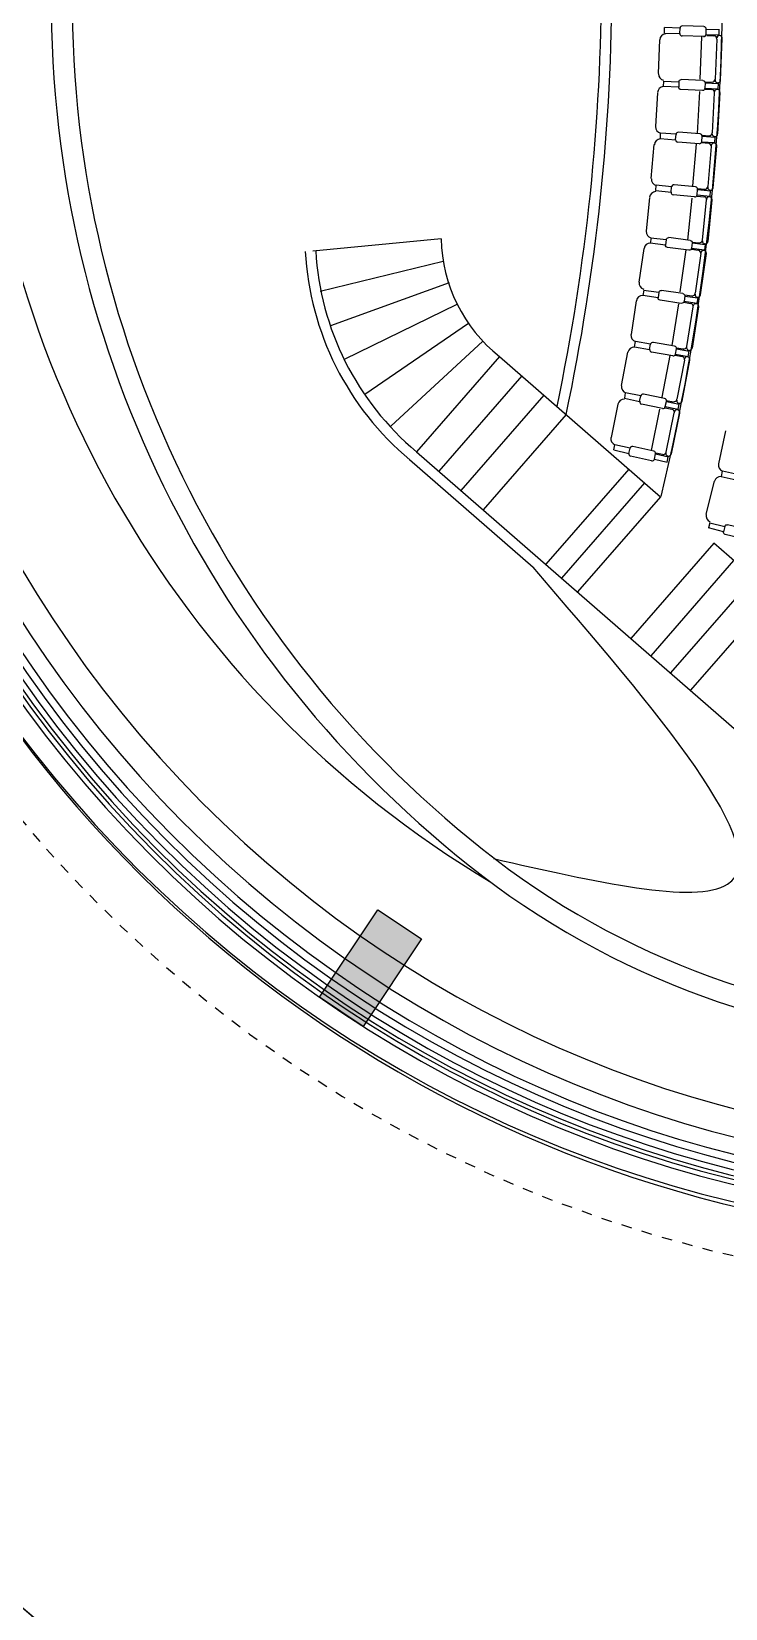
# Model space of a CAD drawing. Header units: millimetres. Extents: x 261 to 423, y 98 to 222.
# Drawn here: x 359.97 to 366.56, y 153.32 to 168.3 of the extents above; entities that cross this region are included whole.
import ezdxf

# ---------------------------------------------------------------- set-up
doc = ezdxf.new("R2010")
doc.units = ezdxf.units.MM
doc.linetypes.add('ACAD_ISO04W100', pattern=[30, 24, -3, 0, -3])
doc.linetypes.add('HIDDEN2', pattern=[0.1875, 0.125, -0.0625])
for name, color, linetype in [('COLUMNAS', 5, 'Continuous'), ('Ejes', 1, 'ACAD_ISO04W100'), ('Escaleras', 4, 'Continuous'), ('MUEBLES', 8, 'Continuous'), ('Muro-Alto', 6, 'Continuous')]:
    doc.layers.add(name, color=color, linetype=linetype)

# ---------------------------------------------------------------- blocks, each defined once
blk = doc.blocks.new('brazo')
for p, q in [((343.152, 185.795), (343.027, 185.797)), ((343.029, 185.848), (343.028, 185.797)), ((343.153, 185.846), (343.029, 185.848)), ((343.153, 185.846), (343.152, 185.795)), ((343.174, 185.772), (343.378, 185.769)), ((343.175, 185.867), (343.38, 185.864)), ((343.402, 185.842), (343.401, 185.79)), ((343.401, 185.79), (343.548, 185.788)), ((343.548, 185.839), (343.402, 185.842)), ((343.547, 185.839), (343.548, 185.788))]:
    blk.add_line(p, q)
for centre, start, end in [((343.174, 185.794), 179.0098, 269.0098), ((343.175, 185.845), 89.0098, 179.0098), ((343.379, 185.791), 269.0098, 359.0098), ((343.38, 185.842), 359.0098, 89.0098)]:
    blk.add_arc(centre, 0.0219, start, end)

msp = doc.modelspace()

# ---------------------------------------------------------------- hatches: boundary and pattern name
at = {"layer": 'COLUMNAS', "linetype": 'HIDDEN2'}
h = msp.add_hatch(color=256, dxfattribs=at)
h.paths.add_polyline_path([(359.321, 165.076), (358.375, 164.752), (358.213, 165.225), (359.159, 165.549)])
h.paths.add_polyline_path([(363.676, 159.683), (363.122, 158.851), (362.706, 159.128), (363.26, 159.96)])

# ---------------------------------------------------------------- linework, layer by layer
for points in [[(364.833, 150.131, -0.642444), (364.853, 187.502), (364.792, 188.493, 0.72177), (364.766, 149.141)], [(380.088, 181.859), (376.942, 178.22, 2.112171), (377.151, 159.657), (380.266, 156.095, -0.234719), (364.811, 150.168, -0.644366), (364.854, 187.485, -0.225992), (380.088, 181.859)]]:
    msp.add_lwpolyline(points, format="xyb", close=True)
at = {"color": 1}
for points in [[(373.767, 177.374, 0.3298), (364.383, 177.431, 0.242623), (360.159, 168.808, 0.242623), (364.383, 160.184, 0.3298), (373.767, 160.241)], [(373.765, 177.124, 0.335126), (364.502, 177.27, 0.242708), (360.359, 168.808, 0.242708), (364.502, 160.345, 0.329847), (373.649, 160.403)]]:
    msp.add_lwpolyline(points, format="xyb", dxfattribs=at)
at = {"linetype": 'HIDDEN2', "ltscale": 0.1}
msp.add_arc((369.442, 168.853), 12.5, 21.8758, 337.4862, dxfattribs=at)
for radius in [11.752, 11.717, 11.663, 11.593, 11.521, 11.361, 11.101]:
    msp.add_arc((369.459, 168.808), radius, 45.5827, 314.4173)
at = {"color": 2}
msp.add_arc((369.459, 168.808), 10, 120.8301, 239.1699, dxfattribs=at)
at = {"layer": 'COLUMNAS'}
msp.add_lwpolyline([(363.676, 159.683), (363.122, 158.851), (362.706, 159.128), (363.26, 159.96)], close=True, dxfattribs=at)
at = {"layer": 'Ejes', "ltscale": 0.25}
for centre, radius in [((366.578, 168.808), 27.259), ((366.583, 168.806), 19.259)]:
    msp.add_arc(centre, radius, 266.1772, 93.7746, dxfattribs=at)
at = {"layer": 'Escaleras'}
for p, q in [((363.863, 166.333), (362.643, 166.217)), ((362.711, 165.835), (363.882, 166.122)), ((363.937, 165.915), (362.809, 165.506)), ((362.944, 165.191), (364.013, 165.714)), ((364.121, 165.528), (363.137, 164.853)), ((363.382, 164.552), (364.256, 165.36)), ((364.416, 165.216), (363.627, 164.311)), ((364.416, 165.216), (365.945, 163.883)), ((364.627, 165.032), (363.838, 164.127)), ((364.838, 164.848), (364.049, 163.943)), ((365.049, 164.664), (364.261, 163.759)), ((363.562, 164.236), (364.734, 163.214)), ((363.627, 164.311), (368.933, 159.687)), ((365.643, 164.146), (364.855, 163.242)), ((365.794, 164.015), (365.006, 163.11)), ((365.945, 163.883), (365.156, 162.979)), ((366.451, 163.442), (365.663, 162.537)), ((367.017, 162.949), (366.451, 163.442)), ((366.64, 163.278), (365.852, 162.373)), ((366.828, 163.113), (366.04, 162.209)), ((367.017, 162.949), (366.229, 162.045))]:
    msp.add_line(p, q, dxfattribs=at)
for centre, radius, start, end in [((345.514, 168.808), 21.021, 346.4581, 13.5419), ((345.481, 168.819), 20.004, 348.0124, 11.9179), ((345.481, 168.819), 19.904, 348.1726, 11.7577), ((365.318, 166.358), 1.456, 180.9961, 231.6848), ((365.349, 166.369), 2.783, 183.1976, 230.0867), ((365.349, 166.369), 2.683, 183.1976, 230.0867)]:
    msp.add_arc(centre, radius, start, end, dxfattribs=at)
msp.add_spline([(364.358, 160.446), (366.583, 160.203), (364.734, 163.214)], degree=3, dxfattribs=at)
at = {"layer": 'MUEBLES'}
for p, q in [((366.322, 167.851), (366.339, 168.252)), ((366.386, 168.264), (366.452, 168.261)), ((365.925, 167.903), (365.938, 168.224)), ((366.515, 167.841), (366.532, 168.237)), ((366.369, 167.826), (366.435, 167.823)), ((365.916, 167.721), (365.899, 167.399)), ((366.316, 167.734), (366.295, 167.333)), ((366.366, 167.755), (366.431, 167.751)), ((366.51, 167.725), (366.488, 167.33)), ((365.858, 166.907), (365.886, 167.228)), ((366.253, 166.837), (366.288, 167.237)), ((366.336, 167.247), (366.402, 167.241)), ((366.341, 167.317), (366.407, 167.313)), ((366.445, 166.819), (366.48, 167.214)), ((366.299, 166.81), (366.364, 166.805)), ((365.841, 166.726), (365.809, 166.406)), ((366.242, 166.721), (366.202, 166.322)), ((366.292, 166.739), (366.358, 166.733)), ((366.345, 166.323), (366.383, 166.701)), ((366.434, 166.703), (366.395, 166.309)), ((366.247, 166.303), (366.313, 166.296)), ((365.743, 165.923), (365.789, 166.242)), ((366.133, 165.831), (366.19, 166.228)), ((366.239, 166.235), (366.304, 166.226)), ((366.329, 166.193), (366.274, 165.816)), ((366.324, 165.802), (366.381, 166.193)), ((365.715, 165.743), (365.665, 165.425)), ((366.115, 165.716), (366.053, 165.319)), ((366.166, 165.731), (366.231, 165.72)), ((366.177, 165.801), (366.242, 165.792)), ((366.195, 165.312), (366.255, 165.687)), ((366.306, 165.687), (366.245, 165.296)), ((365.575, 164.94), (365.636, 165.256)), ((366.097, 165.298), (366.162, 165.287)), ((365.96, 164.83), (366.036, 165.224)), ((366.085, 165.229), (366.15, 165.217)), ((366.173, 165.182), (366.101, 164.809)), ((366.15, 164.792), (366.225, 165.181)), ((366.003, 164.798), (366.068, 164.786)), ((365.539, 164.761), (365.475, 164.446)), ((365.937, 164.716), (365.857, 164.322)), ((365.989, 164.728), (366.054, 164.715)), ((365.999, 164.308), (366.076, 164.681)), ((366.127, 164.678), (366.048, 164.29)), ((366.562, 164.51), (366.496, 164.195)), ((365.9, 164.299), (365.965, 164.286)), ((366.38, 163.717), (366.458, 164.03))]:
    msp.add_line(p, q, dxfattribs=at)
at = {"layer": 'MUEBLES', "linetype": 'Continuous'}
for p, q in [((366.48, 168.231), (366.464, 167.851)), ((366.438, 167.341), (366.458, 167.721)), ((366.428, 167.21), (366.395, 166.831))]:
    msp.add_line(p, q, dxfattribs=at)
at = {"layer": 'MUEBLES'}
for centre, radius, start, end in [((366, 168.22), 0.0616, 97.2595, 176.4286), ((366.451, 168.232), 0.0293, 357.5933, 87.5933), ((366.506, 168.238), 0.0262, 357.5933, 177.5933), ((365.987, 167.9), 0.0616, 179.0585, 258.2276), ((366.436, 167.852), 0.0293, 267.8939, 357.8939), ((366.49, 167.842), 0.0262, 177.8939, 357.8939), ((365.978, 167.718), 0.0616, 96.284, 175.4531), ((366.43, 167.722), 0.0293, 356.6177, 86.6177), ((366.484, 167.727), 0.0262, 356.6177, 176.6177), ((365.96, 167.397), 0.0616, 178.0829, 257.252), ((365.948, 167.221), 0.0616, 94.6381, 173.8071), ((366.399, 167.212), 0.0293, 354.9718, 84.9718), ((366.408, 167.342), 0.0293, 266.9183, 356.9183), ((366.454, 167.216), 0.0262, 354.9718, 174.9718), ((366.462, 167.331), 0.0262, 176.9183, 356.9183), ((365.92, 166.901), 0.0616, 176.437, 255.6061), ((365.903, 166.72), 0.0616, 93.6625, 172.8316), ((366.367, 166.834), 0.0293, 265.2724, 355.2724), ((366.42, 166.821), 0.0262, 175.2724, 355.2724), ((366.355, 166.703), 0.0293, 353.9962, 83.9962), ((366.409, 166.706), 0.0262, 353.9962, 173.9962), ((365.85, 166.232), 0.0616, 91.3873, 170.5564), ((365.871, 166.401), 0.0616, 175.4614, 254.6305), ((366.316, 166.326), 0.0293, 264.2968, 354.2968), ((366.369, 166.312), 0.0262, 174.2968, 354.2968), ((366.3, 166.197), 0.0293, 351.721, 81.721), ((366.355, 166.197), 0.0262, 351.721, 171.721), ((365.804, 165.914), 0.0616, 173.1862, 252.3553), ((365.777, 165.734), 0.0616, 90.4118, 169.5808), ((366.227, 165.691), 0.0293, 350.7455, 80.7455), ((366.246, 165.821), 0.0293, 262.0216, 352.0216), ((366.282, 165.691), 0.0262, 350.7455, 170.7455), ((366.299, 165.805), 0.0262, 172.0216, 352.0216), ((365.726, 165.416), 0.0616, 172.2107, 251.3798), ((365.696, 165.243), 0.0616, 88.7658, 167.9349), ((366.167, 165.316), 0.0293, 261.0461, 351.0461), ((366.219, 165.3), 0.0262, 171.0461, 351.0461), ((366.144, 165.188), 0.0293, 349.0995, 79.0995), ((366.199, 165.186), 0.0262, 349.0995, 169.0995), ((365.601, 164.749), 0.0616, 87.7903, 166.9594), ((365.636, 164.928), 0.0616, 170.5647, 249.7338), ((366.073, 164.815), 0.0293, 259.4001, 349.4001), ((366.125, 164.797), 0.0262, 169.4001, 349.4001), ((366.048, 164.686), 0.0293, 348.124, 78.124), ((366.103, 164.683), 0.0262, 348.124, 168.124), ((365.535, 164.435), 0.0616, 169.5892, 248.7583), ((365.971, 164.314), 0.0293, 258.4246, 348.4246), ((366.022, 164.295), 0.0262, 168.4246, 348.4246), ((366.556, 164.184), 0.0616, 169.3237, 248.4928), ((366.517, 164.014), 0.0616, 85.6727, 164.8418), ((366.44, 163.702), 0.0616, 167.4716, 246.6407)]:
    msp.add_arc(centre, radius, start, end, dxfattribs=at)
at = {"layer": 'Muro-Alto'}
for centre, radius, start, end in [((366.578, 168.808), 26.959, 265.4348, 42.7726), ((369.459, 168.808), 12, 63.8245, 337.2309), ((369.459, 168.808), 11.8, 45.5369, 314.4631), ((366.583, 168.806), 18.909, 265.1023, 340.603), ((366.583, 168.806), 19.609, 265.1407, 340.4811), ((366.583, 168.806), 19.759, 269.8666, 340.8919)]:
    msp.add_arc(centre, radius, start, end, dxfattribs=at)

# ---------------------------------------------------------------- block references
at = {"layer": 'MUEBLES'}
for p, rotation in [((712.704, 348.138), 179.0057134328212), ((719.422, 333.46), 176.7679989326392), ((724.006, 322.744), 175.1220567962591), ((734.324, 294.445), 170.8957691617279), ((737.787, 283.316), 169.2498270253616), ((739.648, 276.47), 168.2742733378955), ((741.184, 274.484), 168.0088180000403)]:
    msp.add_blockref('brazo', p, dxfattribs=dict(at, rotation=rotation))
at = {"layer": 'MUEBLES', "xscale": -1}
for p, rotation in [((698.498, -37.082), 356.7679989326393), ((679.674, -66.205), 351.8713228492137), ((675.599, -72.012), 350.8957691617279), ((651.184, -103.698), 345.2196041780541)]:
    msp.add_blockref('brazo', p, dxfattribs=dict(at, rotation=rotation))

doc.saveas('drawing.dxf')
